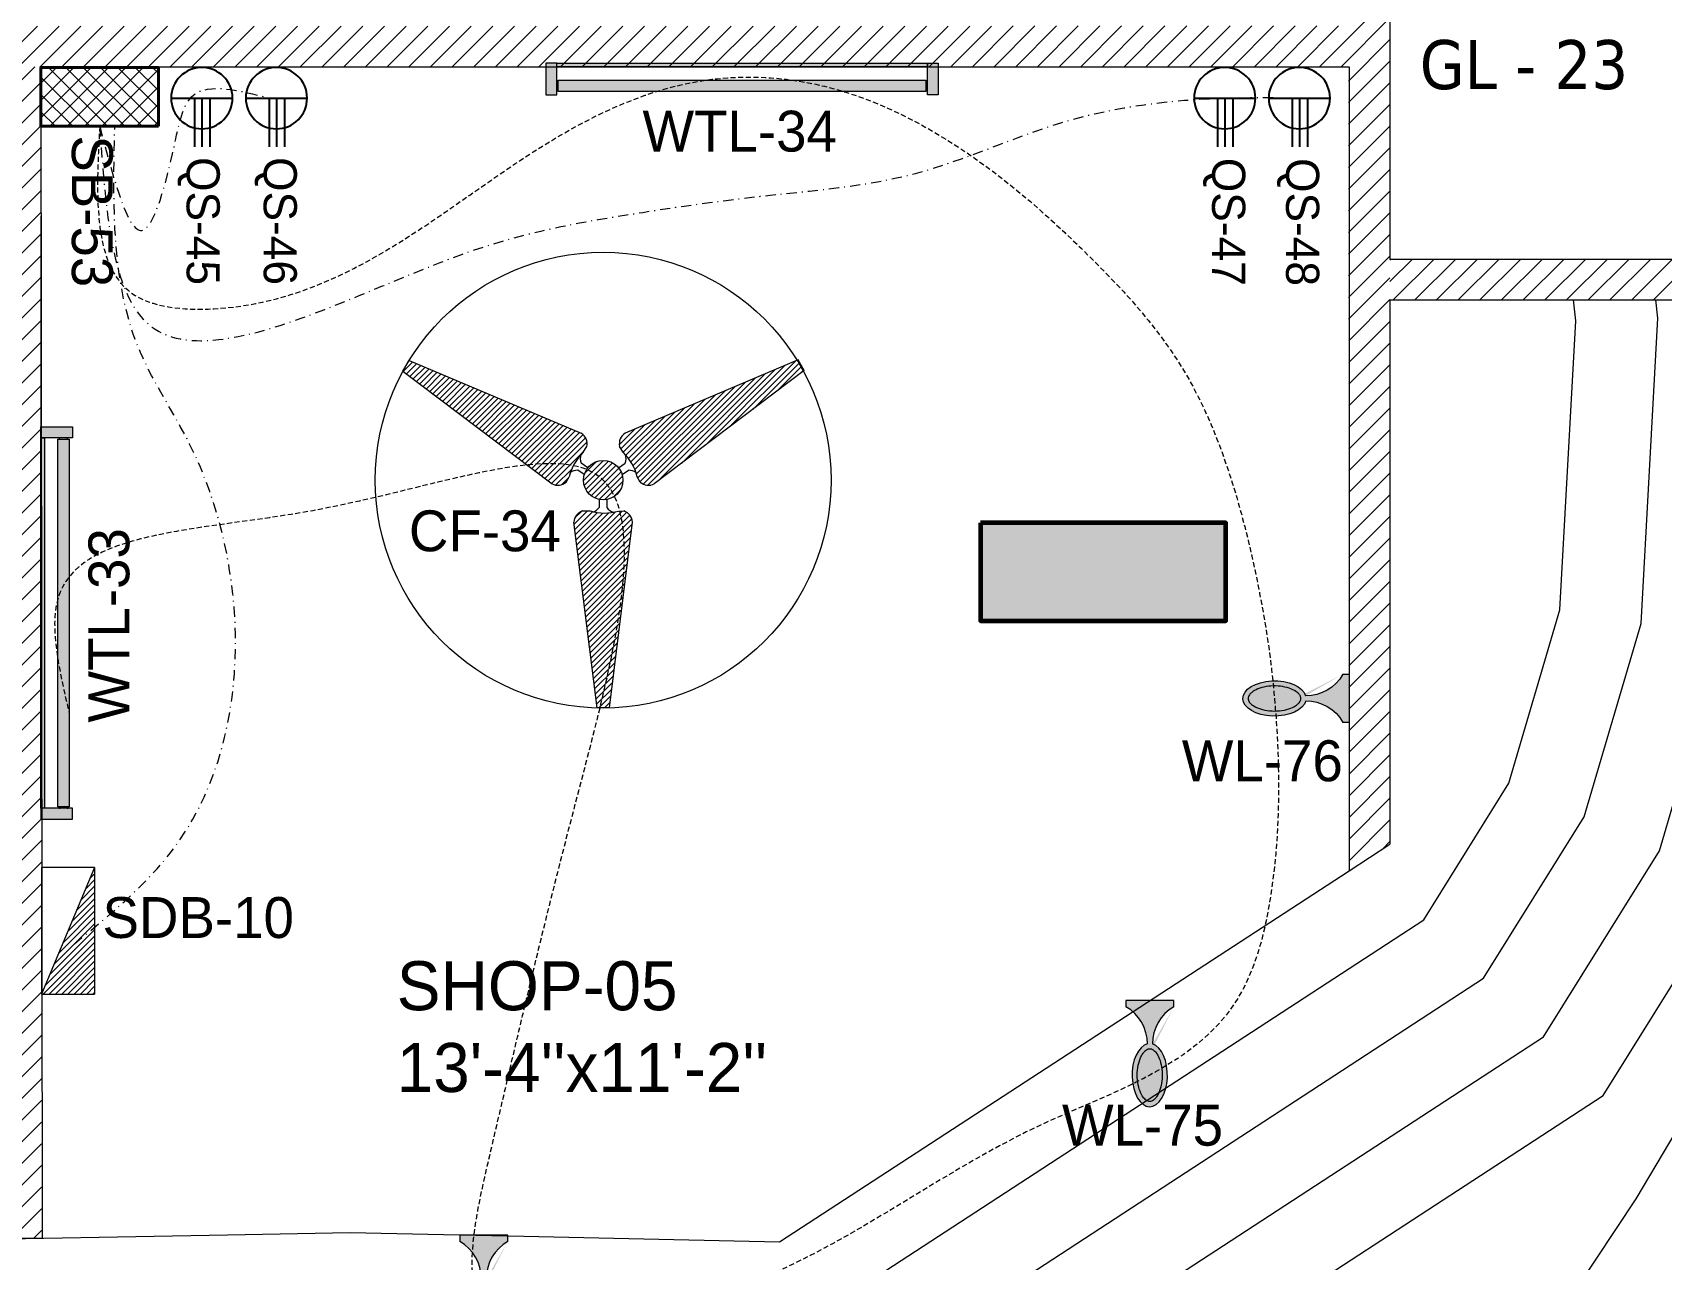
# Model space of a CAD drawing. Header units: inches. Extents: x 109699 to 44449955, y -10987 to 15824140.
# Drawn here: x 191452.6 to 191651.8, y -3999.9 to -3849.8 of the extents above; entities that cross this region are included whole.
import ezdxf

# ---------------------------------------------------------------- set-up
doc = ezdxf.new("R2010")
doc.units = ezdxf.units.IN
doc.header["$LTSCALE"] = 5
doc.header["$MEASUREMENT"] = 0
doc.linetypes.add('DASHDOT', pattern=[1, 0.5, -0.25, 0, -0.25])
doc.linetypes.add('DASHED2', pattern=[0.375, 0.25, -0.125])
doc.layers.get('0').update_dxf_attribs({"color": 123})
for name, color, linetype, lineweight in [('@NORMAL', 7, 'Continuous', 5), ('cloumn', 253, 'Continuous', 60), ('collum', 8, 'Continuous', 70), ('E-CF-Ceiling-Fan', 30, 'Continuous', 13), ('E-Con-Point', 5, 'DASHED2', 13), ('E-QS-Socket-15A', 1, 'Continuous', 9), ('E-SB-Switch-Board', 106, 'Continuous', 18), ('E-Sub-Distrubtion board', 3, 'Continuous', 13), ('E-WL-Wall-Light', 232, 'Continuous', 15), ('E-WTL-Wall-Tube-Light', 6, 'Continuous', 15), ('GL', 7, 'Continuous', 5), ('ha', 252, 'Continuous', 5), ('HATCH2', 253, 'Continuous', 15), ('SB', 1, 'DASHDOT', 20), ('STAIR', 8, 'Continuous', 13), ('WALL-1', 8, 'Continuous', 9)]:
    doc.layers.add(name, color=color, linetype=linetype, lineweight=lineweight)
doc.layers.add('T', color=8, linetype='Continuous')
doc.styles.add('MtXpl_Tahoma', font='tahoma.ttf')
doc.styles.get("Standard").update_dxf_attribs({"font": 'times.ttf'})
doc.styles.add('Swiss_L', font='swisscl.ttf')

# ---------------------------------------------------------------- blocks, each defined once
blk = doc.blocks.new('coloumn-01')
at = {"layer": 'ha'}
h = blk.add_hatch(dxfattribs=at)
h.set_pattern_fill('AR-CONC', color=256, scale=0.5)
h.set_pattern_definition([(49.99999999999999, (0, 0), (3.586300913003767, -0.3137606749129755), [0.375, -4.125]), (355, (0, 0), (-0.693756668065, 3.760960668500059), [0.3, -3.3]), (100.45144446, (0.298858405, -0.02614672), (2.89254423363556, 3.447199954843147), [0.3187009599999999, -3.505710559999999]), (46.18420000000001, (0, 1), (5.336206653357862, -0.8275964039653827), [0.5625, -6.1875]), (96.63563549, (0.444683725, 0.931033465), (4.673309728371142, 4.870593003872752), [0.47805171, -5.258568799999999]), (351.1841639899999, (0, 1), (4.673309725273866, 4.870593001349951), [0.45, -4.950000005]), (21, (0.5, 0.75), (2.984535260592308, -2.013094453326694), [0.375, -4.125]), (326.0000000000001, (0.5, 0.75), (1.216576659607909, 3.625750225234265), [0.3, -3.3]), (71.45144474, (0.74871127, 0.58224213), (4.201111883649856, 1.612655764031769), [0.31870095, -3.50571056]), (37.50000000000001, (0, 0), (0.06079927658645334, 1.664469269156557), [0, -3.26, 0, -3.35, 0, -3.3125]), (7.499999999999999, (0, 0), (1.315347687210743, 1.972058559411801), [0, -1.91, 0, -3.185, 0, -1.2625]), (327.5, (-1.115, 0), (2.669112180862045, -0.1127743586718988), [0, -1.25, 0, -3.9, 0, -5.175]), (317.5, (-1.615, 0), (2.915930846711931, 0.5005249116615886), [0, -1.625, 0, -2.59, 0, -3.675])])
h.paths.add_polyline_path([(32128.44739975178, -2546319.049243456), (32092.44739975178, -2546319.049243456), (32092.44739975178, -2546331.049243456), (32128.44739975178, -2546331.049243456)])
h.paths.add_polyline_path([(32128.44739975189, -2546617.132962178), (32098.44739975189, -2546617.132962178), (32098.44739975189, -2546629.132962178), (32128.44739975189, -2546629.132962178)])
h.paths.add_polyline_path([(31978.51966727065, -2546605.132962178), (31966.51966727065, -2546605.132962178), (31966.51966727065, -2546635.132962178), (31978.51966727065, -2546635.132962178)])
h.paths.add_polyline_path([(31821.20333333506, -2546605.132962178), (31809.20333333506, -2546605.132962178), (31809.20333333506, -2546635.132962178), (31821.20333333506, -2546635.132962178)])
h.paths.add_polyline_path([(31689.20328743063, -2546611.133238418), (31677.20328743063, -2546611.133238418), (31677.20328743063, -2546635.133238418), (31689.20328743063, -2546635.133238418)])
h.paths.add_polyline_path([(31417.20347832461, -2546611.132962178), (31405.20347832461, -2546611.132962178), (31405.20347832461, -2546635.132962178), (31417.20347832461, -2546635.132962178)])
h.paths.add_polyline_path([(31435.20347912709, -2546415.348983645), (31405.20347912709, -2546415.348983645), (31405.20347912709, -2546427.348983645), (31435.20347912709, -2546427.348983645)])
h.paths.add_polyline_path([(31633.74647668525, -2546415.348983645), (31603.74647668525, -2546415.348983645), (31603.74647668525, -2546427.348983645), (31633.74647668525, -2546427.348983645)])
h.paths.add_polyline_path([(31821.20245073218, -2546319.049243455), (31809.20245073218, -2546319.049243455), (31809.20245073218, -2546349.049243455), (31821.20245073218, -2546349.049243455)])
h.paths.add_polyline_path([(31996.51966727068, -2546319.049243455), (31966.51966727068, -2546319.049243455), (31966.51966727068, -2546331.049243455), (31996.51966727068, -2546331.049243455)])
h.paths.add_polyline_path([(31581.74648750067, -2546291.049243452), (31541.74648750067, -2546291.049243452), (31541.74648750067, -2546301.049243452), (31581.74648750067, -2546301.049243452)])
h.paths.add_polyline_path([(31485.74647668505, -2546261.049243452), (31475.74647668505, -2546261.049243452), (31475.74647668505, -2546301.049243452), (31485.74647668505, -2546301.049243452)])
h.paths.add_polyline_path([(31581.74648750064, -2546206.049278549), (31521.74648750064, -2546206.049278549), (31521.74648750064, -2546216.049243455), (31581.74648750064, -2546216.049243455)])
h.paths.add_polyline_path([(31435.20347595899, -2546206.049243455), (31405.20347595899, -2546206.049243455), (31405.20347595899, -2546218.049243455), (31435.20347595899, -2546218.049243455)])
h.paths.add_polyline_path([(31435.20347912709, -2546094.049243455), (31405.20347912709, -2546094.049243455), (31405.20347912709, -2546106.049243455), (31435.20347912709, -2546106.049243455)])
h.paths.add_polyline_path([(31583.74647668522, -2546094.049243455), (31547.74647668522, -2546094.049243455), (31547.74647668522, -2546106.049243455), (31583.74647668522, -2546106.049243455)])
h.paths.add_polyline_path([(31775.41359277777, -2546094.049243455), (31763.41359277777, -2546094.049243455), (31763.41359277777, -2546124.049243455), (31775.41359277777, -2546124.049243455)])
h.paths.add_polyline_path([(32059.80123907101, -2546094.049243455), (32047.80123907101, -2546094.049243455), (32047.80123907101, -2546124.049243455), (32059.80123907101, -2546124.049243455)])
h.paths.add_polyline_path([(32058.06771510976, -2545913.633020405), (32028.06771510976, -2545913.633020405), (32028.06771510976, -2545925.633020405), (32058.06771510976, -2545925.633020405)])
h.paths.add_polyline_path([(32048.06771510973, -2545722.712815279), (32036.06771510973, -2545722.712815279), (32036.06771510973, -2545746.712815279), (32048.06771510973, -2545746.712815279)])
h.paths.add_polyline_path([(31799.41359277774, -2545913.633020405), (31763.41359277774, -2545913.633020405), (31763.41359277774, -2545925.633020405), (31799.41359277774, -2545925.633020405)])
h.paths.add_polyline_path([(31591.53986684192, -2545945.049243456), (31561.31223659915, -2545945.049243456), (31561.31223659915, -2545957.049243456), (31591.53986684192, -2545957.049243456)])
h.paths.add_polyline_path([(31435.20347912709, -2545945.049243456), (31405.20347912709, -2545945.049243456), (31405.20347912709, -2545957.049243456), (31435.20347912709, -2545957.049243456)])
h.paths.add_polyline_path([(31429.2035252499, -2545715.383477275), (31405.2035252499, -2545715.383477275), (31405.2035252499, -2545727.383477275), (31429.2035252499, -2545727.383477275)])
h.paths.add_polyline_path([(31605.53986684192, -2545715.383237123), (31581.53986684192, -2545715.383237123), (31581.53986684192, -2545727.383237123), (31605.53986684192, -2545727.383237123)])
h.paths.add_polyline_path([(31775.41359277774, -2545711.610186095), (31763.41359277774, -2545711.610186095), (31763.41359277774, -2545735.610186095), (31775.41359277774, -2545735.610186095)])
at = {"layer": 'cloumn', "elevation": -17.08928691961916}
blk.add_lwpolyline([(32098.44739975189, -2546617.132962178), (32098.44739975189, -2546629.132962178), (32128.44739975189, -2546629.132962178), (32128.44739975189, -2546617.132962178)], close=True, dxfattribs=at)
blk = doc.blocks.new('1')
at = {"layer": 'E-CF-Ceiling-Fan', "linetype": 'ByBlock', "ltscale": 0.5}
h = blk.add_hatch(dxfattribs=at)
h.set_pattern_fill('ANSI31', color=256, scale=10)
h.set_pattern_definition([(45, (0, 0), (-0.8838834764831843, 0.8838834764831844), [])])
edge = h.paths.add_edge_path()
edge.add_line((209066.544903523, -13067.11685315647), (209064.6438415694, -13070.41407147769))
edge.add_line((209064.6438415694, -13070.41407147769), (209110.249472843, -13104.88204089217))
edge.add_ellipse((209112.0161950886, -13101.65334947437), major_axis=(2.602475337466696, 2.602475337466696), ratio=0.9999999999999906, start_angle=196.3127629962977, end_angle=268.2872464290007)
edge.add_line((209114.5397230216, -13104.33244681023), (209115.4849750511, -13102.69748638713))
edge.add_ellipse((209130.2442591997, -13106.24386666673), major_axis=(10.7334356491749, 10.7334356491749), ratio=0.9999999999981393, start_angle=88.44228272541869, end_angle=121.48902709430789, ccw=False)
edge.add_line((209119.806567247, -13095.22262044099), (209120.8528262952, -13093.41295266685))
edge.add_ellipse((209117.2719126632, -13092.56276837834), major_axis=(2.602475337466932, 2.602475337466932), ratio=0.9999999999995292, start_angle=301.6440633906456, end_angle=373.6185468234727)
edge.add_line((209119.1884486464, -13089.4206917419), (209066.544903523, -13067.11685315647))
edge = h.paths.add_edge_path()
edge.add_ellipse((209131.089283705, -13116.74145270932), major_axis=(2.633110768784475, 2.633110768784475), ratio=0.9999999999997597, start_angle=316.8297377331859, end_angle=387.8389618723904)
edge.add_line((209132.1880164829, -13113.18345735742), (209130.5488454061, -13113.22495130345))
edge.add_ellipse((209126.3035237661, -13098.2962790596), major_axis=(-10.97469841933177, 10.97469841933177), ratio=0.9999999999999191, start_angle=145.1951729281282, end_angle=150.8743574177565, ccw=False)
edge.add_ellipse((209126.3035237661, -13098.2962790596), major_axis=(-10.97469841933177, 10.97469841933177), ratio=0.9999999999999191, start_angle=122.4336804261327, end_angle=145.1951729281282, ccw=False)
edge.add_ellipse((209126.3035237661, -13098.2962790596), major_axis=(-10.97469841933177, 10.97469841933177), ratio=0.9999999999999191, start_angle=118.5749297277244, end_angle=122.4336804261327, ccw=False)
edge.add_line((209121.9149097344, -13113.18345735741), (209119.5749032555, -13113.18345735741))
edge.add_ellipse((209120.6314155011, -13116.70924926331), major_axis=(2.602635845509655, 2.602635845509654), ratio=0.9999999999987026, start_angle=61.6809744807266, end_angle=133.6503259141647)
edge.add_line((209116.9517537436, -13116.62255417043), (209123.9933819142, -13173.42733947012))
edge.add_line((209123.9933819142, -13173.42733947012), (209127.784032512, -13173.43690240765))
edge.add_line((209127.784032512, -13173.43690240765), (209134.8111659948, -13116.62255417052))
h.paths.add_polyline_path([(209119.8508739552, -13103.74154532349, 1), (209131.9120457831, -13103.74154532349, 1)])
edge = h.paths.add_edge_path()
edge.add_line((209187.3717421067, -13070.20410122277), (209185.4890127634, -13066.97304093389))
edge.add_line((209185.4890127634, -13066.97304093389), (209132.574471092, -13089.4206917419))
edge.add_ellipse((209134.4910070752, -13092.56276837834), major_axis=(-2.602475337469112, 2.602475337469112), ratio=0.9999999999994945, start_angle=-13.61854682341294, end_angle=58.35593660933898)
edge.add_line((209130.9100934432, -13093.41295266685), (209131.9563524914, -13095.22262044099))
edge.add_ellipse((209121.5186605386, -13106.24386666673), major_axis=(10.73343564915542, 10.73343564915542), ratio=0.999999999999095, start_angle=328.5109729056215, end_angle=361.55771727458557, ccw=False)
edge.add_line((209136.2779446873, -13102.69748638713), (209137.2231967167, -13104.33244681019))
edge.add_ellipse((209139.7467246498, -13101.65334947437), major_axis=(-2.602475337469201, 2.602475337469201), ratio=0.9999999999990601, start_angle=91.71275357099776, end_angle=163.2982999863874)
edge.add_line((209141.4914892536, -13104.89395933078), (209187.3717421067, -13070.20410122277))
at = {"layer": 'E-CF-Ceiling-Fan', "ltscale": 10}
for p, q in [((209064.6438415694, -13070.41407147769), (209066.544903523, -13067.11685315647)), ((209066.544903523, -13067.11685315647), (209119.1884486464, -13089.42069174189)), ((209185.4947354289, -13066.97061323832), (209132.574471092, -13089.42069174189)), ((209187.3717421067, -13070.20410122277), (209185.4890127634, -13066.97304093388)), ((209064.6438415694, -13070.41407147769), (209110.249472843, -13104.88204089212)), ((209187.3717421067, -13070.20410122277), (209141.4914892536, -13104.8939593308)), ((209119.8065672471, -13095.2226204409), (209120.8528262952, -13093.41295266684)), ((209131.9563524913, -13095.2226204409), (209130.9100934432, -13093.41295266684)), ((209120.0894197592, -13102.06218894969), (209118.0923406337, -13100.70875594979)), ((209121.1873655701, -13099.95559165538), (209119.1343670181, -13098.56426171081)), ((209130.5755541683, -13099.95559165538), (209132.6285527202, -13098.56426171081)), ((209131.6734999792, -13102.06218894969), (209133.6705791047, -13100.70875594979)), ((209114.5397230216, -13104.33244681025), (209115.484975051, -13102.69748638717)), ((209137.2231967167, -13104.33244681025), (209136.2779446873, -13102.69748638717)), ((209124.6292368371, -13109.64068966342), (209124.6292368371, -13112.08558296959)), ((209126.9897148455, -13109.6694233058), (209126.9897148455, -13112.08558296959)), ((209123.9933819142, -13173.42733947012), (209116.9517537436, -13116.62255417042)), ((209119.5749032554, -13113.18345735741), (209121.9149097344, -13113.18345735741)), ((209127.784032512, -13173.43690240765), (209134.8111659948, -13116.62255417039)), ((209130.5488454059, -13113.22495130345), (209132.1880164829, -13113.18345735741)), ((209127.784032512, -13173.43690240765), (209123.9933819142, -13173.42733947012))]:
    blk.add_line(p, q, dxfattribs=at)
for radius in [69.69809221428028, 6.030585913961706]:
    blk.add_circle((209125.8814598692, -13103.74154532349), radius, dxfattribs=at)
for centre, major_axis, ratio, start_param, end_param in [((209117.2719126632, -13092.56276837834), (2.602475337466931, 2.602475337466931), 0.9999999999995293, 5.264682075261256, 6.520873788586199), ((209134.4910070752, -13092.56276837834), (-2.602475337469112, 2.602475337469112), 0.9999999999994945, -0.2376884814055706, 1.018503231918061), ((209130.2442591997, -13106.24386666673), (10.7334356491749, 10.7334356491749), 0.9999999999981393, 1.543609031538261, 2.120383527840273), ((209122.7572162564, -13097.18760929776), (-2.740456939066795, 2.740456939066795), 0.9999999999999716, 0.4622372466417044, 1.148537865656782), ((209121.5186605386, -13106.24386666673), (10.73343564915542, 10.73343564915542), 0.999999999999095, 5.733598106132978, 6.310372602436297), ((209129.0057034835, -13097.18760929378), (-2.740456939069299, 2.740456939069299), 0.9999999999990347, 3.56385111362636, 4.25015173105463), ((209118.1560665238, -13104.58382336606), (2.740456939070688, 2.740456939070688), 0.9999999999982624, 0.801841786050358, 1.428905426830904), ((209133.6068532084, -13104.58382336598), (-2.740456939075534, 2.740456939075535), 0.999999999998016, -1.428905429243861, -0.8018417876198008), ((209112.0161950886, -13101.65334947437), (2.602475337466696, 2.602475337466696), 0.9999999999999905, 3.426304077972683, 4.682495791295461), ((209139.7467246498, -13101.65334947437), (-2.602475337469201, 2.602475337469201), 0.9999999999990602, 1.600689515884098, 2.85688122920773), ((209121.4571744064, -13109.85887499457), (-2.740456939059593, 2.740456939059593), 0.9999999999952948, 2.745104486731238, 3.314940694839574), ((209130.1617772753, -13109.85887499338), (2.740456939059473, 2.740456939059473), 0.9999999999984862, 2.968244612714574, 3.636223092052213), ((209120.6314155011, -13116.70924926331), (2.602635845509655, 2.602635845509654), 0.9999999999987026, 1.076536090527279, 2.332638233565674), ((209126.3035237661, -13098.2962790596), (-10.97469841933177, 10.97469841933177), 0.999999999999919, 2.069522934069694, 2.63325429377058), ((209131.089283705, -13116.74145270932), (2.633110768784475, 2.633110768784475), 0.9999999999997595, 5.52972209167421, 6.769066852189965)]:
    blk.add_ellipse(centre, major_axis=major_axis, ratio=ratio, start_param=start_param, end_param=end_param, dxfattribs=at)
blk = doc.blocks.new('A$C63C712C3')
at = {"linetype": 'ByBlock', "ltscale": 0.5}
h = blk.add_hatch(color=256, dxfattribs=at)
h.dxf.hatch_style = 1
h.paths.add_polyline_path([(35.45815903441689, 102.6004051111813), (7.051254215184599e-05, 102.6004051111813), (7.051254215184599e-05, -1.4210854715202e-14), (35.45815903441689, 0)])
h.paths.add_polyline_path([(1235.458159034402, 102.6004051111813), (35.45815903441689, 102.6004051111813), (35.45815903441689, 90.19858873463818), (1235.458159034402, 90.19858873463818)])
h.paths.add_polyline_path([(1270.916247556277, 102.6004051111813), (1235.458159034402, 102.6004051111813), (1235.458159034402, -1.4210854715202e-14), (1270.916247556277, 0)])
h = blk.add_hatch(color=256, dxfattribs=at)
h.dxf.hatch_style = 1
h.set_gradient(color1=(255, 255, 0), rotation=269, name='CYLINDER')
h.paths.add_polyline_path([(1230.609335631336, 47.55507706388016), (39.80634735536296, 47.55507706388016), (39.80634735536296, 10.14120857274975), (1230.609335631336, 10.14120857274975)])
at = {"ltscale": 2}
for p, q in [((39.80314903250837, 42.02165198561852), (33.8373914979602, 42.02165198561852)), ((39.80314903250837, 15.93327464433969), (33.8373914979602, 15.93327464433969)), ((1230.612533954176, 42.02165198561852), (1236.578291488724, 42.02165198561852)), ((1230.612533954176, 15.93327464433969), (1236.578291488724, 15.93327464433969))]:
    blk.add_line(p, q, dxfattribs=at)
for points in [[(35.45815903441689, 102.6004051111813), (7.051254215184599e-05, 102.6004051111813), (7.051254215184599e-05, 0), (35.45815903441689, 0)], [(35.45815903441689, 102.6004051111813), (1235.458159034402, 102.6004051111813), (1235.458159034402, 90.19858873463818), (35.45815903441689, 90.19858873463818)], [(1235.458159034402, 102.6004051111813), (1270.916247556277, 102.6004051111813), (1270.916247556277, 0), (1235.458159034402, 0)], [(39.80634735536296, 47.55507706388016), (1230.609335631336, 47.55507706388016), (1230.609335631336, 10.14120857274975), (39.80634735536296, 10.14120857274975)]]:
    blk.add_lwpolyline(points, close=True, dxfattribs=at)
blk = doc.blocks.new('A$C4DCB0E22')
h = blk.add_hatch()
h.set_pattern_fill('ANSI37', color=256, scale=15, angle=90.05046403147966, style=0)
h.set_pattern_definition([(135.0504640314797, (0, 0), (-1.324656962164393, -1.326992438783809), []), (225.0504640314796, (0, 0), (1.326992438783809, -1.324656962164393), [])])
h.paths.add_polyline_path([(0.0158499618895469, -4.176303718850249e-06), (-3.779117417224143e-06, 17.9999888419976), (8.999992730033242, 18.00791571250107), (9.015846471040199, 0.007922694199763214)])
at = {"lineweight": 40}
for p, q in [((-3.779117417224143e-06, 17.9999888419976), (8.999992730033242, 18.00791571250107)), ((0.0158499618895469, -4.176303718850249e-06), (-3.779117417224143e-06, 17.9999888419976)), ((9.015846471040199, 0.007922694199763214), (8.999992730033242, 18.00791571250107)), ((0.0158499618895469, -4.176303718850249e-06), (9.015846471040199, 0.007922694199763214))]:
    blk.add_line(p, q, dxfattribs=at)
blk = doc.blocks.new('E-W-LIGHT')
at = {"linetype": 'ByBlock', "ltscale": 0.5}
h = blk.add_hatch(color=256, dxfattribs=at)
h.dxf.hatch_style = 1
h.set_gradient(color1=(255, 255, 255), color2=(255, 255, 0), name='CYLINDER')
edge = h.paths.add_edge_path()
edge.add_spline(control_points=[(-96.71110423948552, 1.235367220396483), (-96.8976251288622, 1.235367220396483), (-97.08530367817384, 1.204590695443009), (-97.49532330615068, 1.060408411101338), (-97.71769888777162, 0.9452617532663472), (-98.18859363857634, 0.6007580769133996), (-98.4360601757027, 0.3712016227401077), (-98.9274233233457, -0.2076466389563343), (-99.17095937526851, -0.5565722783421756), (-99.79256403547286, -1.649000525487912), (-100.1403411294208, -2.496475964584042), (-100.6655547252501, -4.389078901701514), (-100.8435119435345, -5.433326140728264), (-100.996858843053, -7.577941591604359), (-100.9723680002039, -8.677864733885961), (-100.7253955626443, -10.7881619923927), (-100.5027117058065, -11.79805679996582), (-99.90205506231798, -13.59089832466863), (-99.52349327352754, -14.37265162368595), (-98.79708591162027, -15.46144462183512), (-98.46289770719719, -15.83531695936959), (-97.82402795464219, -16.37320808014224), (-97.52292902289115, -16.53708124557815), (-97.0332651008719, -16.69867335386745), (-96.83300356165012, -16.72444707740215), (-96.42760539585558, -16.70413243760904), (-96.21918910161975, -16.65733367471884), (-95.75858057275782, -16.45705756399432), (-95.50712660475898, -16.30138572900886), (-94.98330090317799, -15.85001415615693), (-94.71221849052682, -15.55449414506236), (-94.18744122004225, -14.82684639582039), (-93.93399672563008, -14.39521060388152), (-93.32240182252819, -13.09860869282319), (-93.0057716383552, -12.13470487732181), (-92.57508722519842, -10.03980369670334), (-92.46055768618565, -8.90959698224412), (-92.45565766659526, -6.646794607945969), (-92.56528275998282, -5.514732191470296), (-92.98715107886524, -3.412587944823316), (-93.29985699109132, -2.443281268231641), (-93.99092435031811, -0.9549615958549695), (-94.34810290115182, -0.3877643056552464), (-95.07582621573985, 0.4836147841888085), (-95.44374809115733, 0.7854262440646148), (-96.01798165069457, 1.105607693885873), (-96.24029005175481, 1.180327462172805), (-96.53763867025813, 1.228459302029147), (-96.62438560181026, 1.235367220396483), (-96.71110423948552, 1.235367220396483)], knot_values=[0, 0, 0, 0, 0.194197829587449, 0.194197829587449, 0.388395659174898, 0.388395659174898, 0.582593488762347, 0.582593488762347, 0.776791318349796, 0.776791318349796, 1.110216687407361, 1.110216687407361, 1.443642056464925, 1.443642056464925, 1.77706742552249, 1.77706742552249, 2.110492794580054, 2.110492794580054, 2.443918163637619, 2.443918163637619, 2.701496175378678, 2.701496175378678, 2.959074187119738, 2.959074187119738, 3.169612053741, 3.169612053741, 3.380149920362263, 3.380149920362263, 3.590687786983526, 3.590687786983526, 3.801225653604789, 3.801225653604789, 4.011763520226051, 4.011763520226051, 4.360140390670959, 4.360140390670959, 4.708517261115867, 4.708517261115867, 5.056894131560775, 5.056894131560775, 5.405271002005684, 5.405271002005684, 5.69307956715584, 5.69307956715584, 5.980888132305996, 5.980888132305996, 6.192897451070847, 6.192897451070847, 6.283185307179586, 6.283185307179586, 6.283185307179586, 6.283185307179586], degree=3, periodic=0)
at = {"layer": 'E-WL-Wall-Light', "linetype": 'ByBlock', "ltscale": 0.5}
h = blk.add_hatch(color=256, dxfattribs=at)
h.dxf.hatch_style = 1
edge = h.paths.add_edge_path()
edge.add_ellipse((-96.71110423948552, -7.740473765769313), major_axis=(0, 10.71660606041263), ratio=0.559300439547623, start_angle=187.7376784571124, end_angle=531.0374031504149)
edge.add_arc((-112.001170541625, -18.46997501720373), 14.35701343791298, -60.53601194170483, 0.5736542653427819, ccw=False)
edge.add_line((-104.9392941575301, -30.97012448799713), (-104.939294157532, -33.06572841662167))
edge.add_line((-104.939294157532, -33.06572841662167), (-88.60969415754215, -33.06572841666017))
edge.add_line((-88.60969415754215, -33.06572841666017), (-88.60969415754002, -30.97012448799946))
edge.add_arc((-81.54781777344922, -18.46997501720374), 14.35701343791298, 179.559619270027, 240.5360119417236, ccw=False)
edge = h.paths.add_edge_path(flags=16)
edge.add_spline(control_points=[(-96.71110423948552, 1.235367220396483), (-96.8976251288622, 1.235367220396483), (-97.08530367817384, 1.204590695443009), (-97.49532330615068, 1.060408411101338), (-97.71769888777162, 0.9452617532663472), (-98.18859363857634, 0.6007580769133996), (-98.4360601757027, 0.3712016227401077), (-98.9274233233457, -0.2076466389563343), (-99.17095937526851, -0.5565722783421756), (-99.79256403547286, -1.649000525487912), (-100.1403411294208, -2.496475964584042), (-100.6655547252501, -4.389078901701514), (-100.8435119435345, -5.433326140728264), (-100.996858843053, -7.577941591604359), (-100.9723680002039, -8.677864733885961), (-100.7253955626443, -10.7881619923927), (-100.5027117058065, -11.79805679996582), (-99.90205506231798, -13.59089832466863), (-99.52349327352754, -14.37265162368595), (-98.79708591162027, -15.46144462183512), (-98.46289770719719, -15.83531695936959), (-97.82402795464219, -16.37320808014224), (-97.52292902289115, -16.53708124557815), (-97.0332651008719, -16.69867335386745), (-96.83300356165012, -16.72444707740215), (-96.42760539585558, -16.70413243760904), (-96.21918910161975, -16.65733367471884), (-95.75858057275782, -16.45705756399432), (-95.50712660475898, -16.30138572900886), (-94.98330090317799, -15.85001415615693), (-94.71221849052682, -15.55449414506236), (-94.18744122004225, -14.82684639582039), (-93.93399672563008, -14.39521060388152), (-93.32240182252819, -13.09860869282319), (-93.0057716383552, -12.13470487732181), (-92.57508722519842, -10.03980369670334), (-92.46055768618565, -8.90959698224412), (-92.45565766659526, -6.646794607945969), (-92.56528275998282, -5.514732191470296), (-92.98715107886524, -3.412587944823316), (-93.29985699109132, -2.443281268231641), (-93.99092435031811, -0.9549615958549695), (-94.34810290115182, -0.3877643056552464), (-95.07582621573985, 0.4836147841888085), (-95.44374809115733, 0.7854262440646148), (-96.01798165069457, 1.105607693885873), (-96.24029005175481, 1.180327462172805), (-96.53763867025813, 1.228459302029147), (-96.62438560181026, 1.235367220396483), (-96.71110423948552, 1.235367220396483)], knot_values=[0, 0, 0, 0, 0.194197829587449, 0.194197829587449, 0.388395659174898, 0.388395659174898, 0.582593488762347, 0.582593488762347, 0.776791318349796, 0.776791318349796, 1.110216687407361, 1.110216687407361, 1.443642056464925, 1.443642056464925, 1.77706742552249, 1.77706742552249, 2.110492794580054, 2.110492794580054, 2.443918163637619, 2.443918163637619, 2.701496175378678, 2.701496175378678, 2.959074187119738, 2.959074187119738, 3.169612053741, 3.169612053741, 3.380149920362263, 3.380149920362263, 3.590687786983526, 3.590687786983526, 3.801225653604789, 3.801225653604789, 4.011763520226051, 4.011763520226051, 4.360140390670959, 4.360140390670959, 4.708517261115867, 4.708517261115867, 5.056894131560775, 5.056894131560775, 5.405271002005684, 5.405271002005684, 5.69307956715584, 5.69307956715584, 5.980888132305996, 5.980888132305996, 6.192897451070847, 6.192897451070847, 6.283185307179586, 6.283185307179586, 6.283185307179586, 6.283185307179586], degree=3, periodic=0)
for p, q in [((-104.9392941575301, -30.97012448799713), (-104.939294157532, -33.06572841662167)), ((-104.939294157532, -33.06572841662167), (-88.60969415754215, -33.06572841666017)), ((-88.60969415754215, -33.06572841666017), (-88.60969415754002, -30.97012448803655))]:
    blk.add_line(p, q)
at = {"linetype": 'ByBlock', "ltscale": 0.5}
for centre, start, end in [((-112.001170541625, -18.46997501720374), 299.4639880582952, 0.5736542653427851), ((-81.54781777344922, -18.46997501720374), 179.4263457346572, 240.5360119417045)]:
    blk.add_arc(centre, 14.35701343791298, start, end, dxfattribs=at)
blk.add_ellipse((-96.71110423948552, -7.740473765769313), major_axis=(0, 10.71660606041263), ratio=0.559300439547623, start_param=3.276640619127039, end_param=9.268351136215248, dxfattribs=at)
blk.add_open_spline([(-96.71110423948552, 1.235367220396483), (-96.8976251288622, 1.235367220396483), (-97.08530367817384, 1.204590695443009), (-97.49532330615068, 1.060408411101338), (-97.71769888777162, 0.9452617532663472), (-98.18859363857634, 0.6007580769133996), (-98.4360601757027, 0.3712016227401077), (-98.9274233233457, -0.2076466389563343), (-99.17095937526851, -0.5565722783421756), (-99.79256403547286, -1.649000525487912), (-100.1403411294208, -2.496475964584042), (-100.6655547252501, -4.389078901701514), (-100.8435119435345, -5.433326140728264), (-100.996858843053, -7.577941591604359), (-100.9723680002039, -8.677864733885961), (-100.7253955626443, -10.7881619923927), (-100.5027117058065, -11.79805679996582), (-99.90205506231798, -13.59089832466863), (-99.52349327352754, -14.37265162368595), (-98.79708591162027, -15.46144462183512), (-98.46289770719719, -15.83531695936959), (-97.82402795464219, -16.37320808014224), (-97.52292902289115, -16.53708124557815), (-97.0332651008719, -16.69867335386745), (-96.83300356165012, -16.72444707740215), (-96.42760539585558, -16.70413243760904), (-96.21918910161975, -16.65733367471884), (-95.75858057275782, -16.45705756399432), (-95.50712660475898, -16.30138572900886), (-94.98330090317799, -15.85001415615693), (-94.71221849052682, -15.55449414506236), (-94.18744122004225, -14.82684639582039), (-93.93399672563008, -14.39521060388152), (-93.32240182252819, -13.09860869282319), (-93.0057716383552, -12.13470487732181), (-92.57508722519842, -10.03980369670334), (-92.46055768618565, -8.90959698224412), (-92.45565766659526, -6.646794607945969), (-92.56528275998282, -5.514732191470296), (-92.98715107886524, -3.412587944823316), (-93.29985699109132, -2.443281268231641), (-93.99092435031811, -0.9549615958549695), (-94.34810290115182, -0.3877643056552464), (-95.07582621573985, 0.4836147841888085), (-95.44374809115733, 0.7854262440646148), (-96.01798165069457, 1.105607693885873), (-96.24029005175481, 1.180327462172805), (-96.53763867025813, 1.228459302029147), (-96.62438560181026, 1.235367220396483), (-96.71110423948552, 1.235367220396483)], degree=3, knots=[0, 0, 0, 0, 0.194197829587449, 0.194197829587449, 0.388395659174898, 0.388395659174898, 0.582593488762347, 0.582593488762347, 0.776791318349796, 0.776791318349796, 1.110216687407361, 1.110216687407361, 1.443642056464925, 1.443642056464925, 1.77706742552249, 1.77706742552249, 2.110492794580054, 2.110492794580054, 2.443918163637619, 2.443918163637619, 2.701496175378678, 2.701496175378678, 2.959074187119738, 2.959074187119738, 3.169612053741, 3.169612053741, 3.380149920362263, 3.380149920362263, 3.590687786983526, 3.590687786983526, 3.801225653604789, 3.801225653604789, 4.011763520226051, 4.011763520226051, 4.360140390670959, 4.360140390670959, 4.708517261115867, 4.708517261115867, 5.056894131560775, 5.056894131560775, 5.405271002005684, 5.405271002005684, 5.69307956715584, 5.69307956715584, 5.980888132305996, 5.980888132305996, 6.192897451070847, 6.192897451070847, 6.283185307179586, 6.283185307179586, 6.283185307179586, 6.283185307179586], dxfattribs=at)
blk = doc.blocks.new('*X78')
at = {"color": 0}
for p, q in [((10774.2938920382, 16968.54929523236), (10788.301575612, 16982.55697880615)), ((10776.06165899117, 16968.54929523236), (10790.67375511737, 16983.16139135856)), ((10768.9905911793, 16968.54929523236), (10779.18445247256, 16978.74315652561)), ((10770.75835813227, 16968.54929523236), (10782.22349351904, 16980.01443061913)), ((10772.52612508523, 16968.54929523236), (10785.26253456552, 16981.28570471264)), ((10777.82942594413, 16968.54929523236), (10790.67375511737, 16981.39362440559)), ((10779.5971928971, 16968.54929523236), (10790.67375511737, 16979.62585745263)), ((10781.36495985007, 16968.54929523236), (10790.67375511737, 16977.85809049966)), ((10761.91952336744, 16968.54929523236), (10767.02828828663, 16973.65806015156)), ((10763.6872903204, 16968.54929523236), (10770.06732933311, 16974.92933424507)), ((10765.45505727337, 16968.54929523236), (10773.1063703796, 16976.20060833858)), ((10767.22282422634, 16968.54929523236), (10776.14541142608, 16977.4718824321)), ((10783.13272680303, 16968.54929523236), (10790.67375511737, 16976.09032354669)), ((10784.900493756, 16968.54929523236), (10790.67375511737, 16974.32255659372)), ((10754.84845555557, 16968.54929523236), (10754.87212410071, 16968.5729637775)), ((10756.61622250854, 16968.54929523236), (10757.91116514719, 16969.84423787101)), ((10758.3839894615, 16968.54929523236), (10760.95020619367, 16971.11551196453)), ((10760.15175641447, 16968.54929523236), (10763.98924724015, 16972.38678605804)), ((10786.66826070897, 16968.54929523236), (10790.67375511737, 16972.55478964076)), ((10788.43602766193, 16968.54929523236), (10790.67375511737, 16970.78702268779)), ((10790.2037946149, 16968.54929523236), (10790.67375511737, 16969.01925573483))]:
    blk.add_line(p, q, dxfattribs=at)
blk = doc.blocks.new('SDB')
for p, q in [((-1.818989403545856e-12, -7.500000000003638), (17.92910589847634, 0)), ((-1.818989403545856e-12, -7.500000000003638), (0, 0)), ((0, 0), (17.92910589847634, 0)), ((17.92910589847634, 0), (17.92910589847634, -7.500000000003638)), ((-1.818989403545856e-12, -7.500000000003638), (17.92910589847634, -7.500000000003638))]:
    blk.add_line(p, q)
at = {"xscale": 0.5, "yscale": 0.5, "zscale": 0.5}
blk.add_blockref('*X78', (-5377.407771660207, -8491.774647616183), dxfattribs=at)
blk = doc.blocks.new('A$C7D2A24B3')
at = {"lineweight": 25}
for p, q in [((9.859886922386067, 11.01563311865903), (9.859886922386067, 3.514223118658265)), ((9.859886922386067, 8.143706464579736), (15.8195753665932, 8.143706464579736)), ((9.859886922386067, 7.268951136147734), (15.8195753665932, 7.268951136147734)), ((9.859886922386067, 6.288951136148171), (15.8195753665932, 6.288951136148171))]:
    blk.add_line(p, q, dxfattribs=at)
blk.add_circle((9.85988692238243, 7.264928118658645), 3.750704999999999, dxfattribs=at)

msp = doc.modelspace()

# ---------------------------------------------------------------- hatches: boundary and pattern name
at = {"layer": 'HATCH2'}
h = msp.add_hatch(dxfattribs=at)
h.set_pattern_fill('ANSI31', color=256, scale=15, angle=-2.544443745170813e-14)
h.set_pattern_definition([(44.99999999999996, (174969.2063975816, 2531125.984210069), (-1.325825214724776, 1.325825214724777), [])])
edge = h.paths.add_edge_path()
edge.add_arc((191605.6891005714, -3659.244557156975), 48.03029903465922, 16.59411456051332, 98.63049367790725)
edge.add_line((191598.4815992929, -3611.758121718003), (191598.481599293, -3621.903486336769))
edge.add_arc((191605.6891005716, -3659.244557156568), 38.03029903447558, 17.165262452572506, 100.924771754527, ccw=False)
edge.add_line((191642.0254338617, -3648.020719680751), (191669.874346897, -3877.517880821882))
edge.add_line((191669.874346897, -3877.517880821882), (191679.9324738269, -3877.517880821882))
edge.add_line((191679.9324738268, -3877.517880821882), (191675.3856284156, -3835.40874693664))
edge.add_line((191675.3856284156, -3835.40874693664), (191664.1941345395, -3744.135978512282))
edge.add_line((191664.1941345395, -3744.135978512282), (191651.7190296487, -3645.527587575189))
h = msp.add_hatch(dxfattribs=at)
h.set_pattern_fill('ANSI31', color=256, scale=15, angle=-2.544443745170813e-14)
h.set_pattern_definition([(44.99999999999996, (170567.0479964292, 2531116.491818015), (-1.325825214724776, 1.325825214724777), [])])
h.paths.add_polyline_path([(191618.5538668082, -3849.023315070013), (191618.5538668083, -3757.283166814412), (191605.2242320193, -3757.283166814412), (191605.2242320194, -3742.255001886098), (191605.2242320138, -3662.283166814412), (191598.4815992894, -3662.283166814412), (191598.4815992894, -3623.699389865904), (191593.4815992894, -3623.699389865904), (191593.4815992894, -3662.283166814412), (191523.2366502697, -3662.283166814412), (191523.2366502697, -3646.699389865904), (191518.2366502697, -3646.699389865904), (191518.2366502697, -3662.283166813946), (191496.5538668081, -3662.283168780899), (191496.5538668081, -3667.258330186645), (191600.2242320193, -3667.283166814412), (191600.2242320193, -3751.283166814412), (191501.5538668081, -3751.283166814412), (191501.5538668081, -3709.283091781943), (191496.5538668081, -3709.283091781943), (191496.5538668081, -3756.258140341661), (191600.2242320192, -3756.283166814412), (191600.2242320193, -3762.283166814412), (191613.5538668082, -3762.283166813946), (191613.5538668082, -3848.999130055125), (191159.2374913135, -3849.023315070013), (191159.2374913135, -3854.023315070013), (191613.4809758331, -3854.023315070013), (191613.5538668082, -3947.919783895186), (191613.5538668082, -3952.349733711386), (191618.5538668082, -3949.089947867664)])
h = msp.add_hatch(dxfattribs=at)
h.set_pattern_fill('ANSI31', color=256, scale=15, angle=-2.544443745170813e-14)
h.set_pattern_definition([(44.99999999999996, (170861.4003048674, 2531087.997230866), (-1.325825214724776, 1.325825214724777), [])])
h.paths.add_polyline_path([(191453.6339643823, -3854.151514674964), (191448.5538619779, -3853.151397061758), (191448.5538716385, -3996.434534318154), (191453.6339738907, -3997.434652600021)])
h = msp.add_hatch(dxfattribs=at)
h.set_pattern_fill('ANSI31', color=256, scale=15, angle=-2.544443745170813e-14)
h.set_pattern_definition([(44.99999999999996, (139084.0799843164, 2531389.256548782), (-1.325825214724776, 1.325825214724777), [])])
h.paths.add_polyline_path([(191679.9324738268, -3877.517880821882), (191618.5538668082, -3877.517880821882), (191618.5538668082, -3882.517880821882), (191680.4723620876, -3882.517880821882)])

# ---------------------------------------------------------------- linework, layer by layer
at = {"layer": 'E-Con-Point', "ltscale": 0.5}
for points in [[(190859.7063620387, -3853.764756593956, 0.2000000000000737), (190865.1171875, -3799.84765625), (190989.1172677304, -3663.324979414321, 0.02353992480693279), (191134.1953125, -3649.296875), (191531.1767466676, -3659.788532685665, 0.5590410111781372)], [(191460.7623057268, -3861.266862541749, 0.09999999999904238), (191465.1171875, -3881.96484375), (191475.42578125, -3883.546875), (191500.5078125, -3873.47265625), (191518.3739907947, -3861.644801163258, 0.02161485347098731), (191534.98046875, -3855.609691383719, 0.099999999999973), (191545.41015625, -3855.609691383719, 0.099999999999973), (191582.765625, -3878.15625), (191594.2578125, -3892.74609375), (191602.890625, -3919.87890625), (191604.4341363228, -3931.269759385122, 11.13097551019603), (191603.9921875, -3955.23046875), (191598.9375, -3969.46484375, 0.3072378954952661), (191589.1799741987, -3977.345311101748, 0.3072378954952661), (191575.734375, -3983.5), (191550.3671875, -3997.98046875), (191534.51953125, -4004.94921875), (191507.7114524378, -4006.061222414978, 0.3072378954952661), (191508.47265625, -3987.16015625), (191519.3515625, -3942.58203125), (191522.3370967438, -3904.55348985922), (191486.828125, -3908.29296875), (191455.632815909, -3919.12109378799, 0.1999999999991431), (191457.0458696026, -3933.121093761488, 0.1999999999991431)]]:
    msp.add_spline(points, degree=3, dxfattribs=at)
at = {"layer": 'SB', "ltscale": 0.5}
for points in [[(191460.7623057268, -3861.266862541749, 0.09999999999904238), (191466.0864998333, -3873.965411750189, 0.02393549979014782), (191469.8541131702, -3863.821016711866, -0.06791219602916775), (191472.2421875, -3857.45703125), (191481.501346363, -3857.820769947823, 0.1867579984297478)], [(191460.7623057268, -3861.266862541749, 0.09999999999904237), (191466.828125, -3885.56640625), (191506.4680418559, -3876.442737459193, -0.0001220483200729322), (191525.1796875, -3872.11328125), (191541.5390625, -3869.83203125), (191560.53515625, -3867.03125), (191578.828125, -3860.6875), (191598.352780959, -3857.820769989198, 0.1867579984297478), (191608.4537579415, -3857.820770464814, 0.1867579984297478)], [(191457.6678162675, -3961.295317475262, 0.1999999999991431), (191470.5625, -3948.5859375), (191471.765625, -3900.140625), (191465.74609375, -3888.9375), (191462.6097806338, -3861.265235352857, 0.09999999999904237)]]:
    msp.add_spline(points, degree=3, dxfattribs=at)
at = {"layer": 'STAIR'}
for p, q in [((191543.9070618611, -3997.756467476333, 0.3072378954952661), (191613.5538668082, -3952.349733711386, 0.3072378954952661)), ((191546.775908347, -4007.823640506065, 0.3072378954952661), (191622.6866995502, -3958.333055996618, 0.3072378954952661)), ((191549.644754833, -4017.890813535827, 0.3072378954952661), (191630.0010195176, -3965.501970721691, 0.3072378954952661)), ((191552.5136013188, -4027.957986565589, 0.3072378954952661), (191637.3153394849, -3972.670885446763, 0.3072378954952661)), ((191555.3824478048, -4038.02515959535, 0.3072378954952661), (191644.6296594523, -3979.839800171836, 0.3072378954952661))]:
    msp.add_line(p, q, dxfattribs=at)
at = {"layer": 'STAIR', "elevation": 0.3072378954952661}
for points in [[(191622.6866995502, -3958.333055996618), (191633.1081784239, -3941.624213216177), (191639.3442793048, -3920.405540733414), (191641.2887493752, -3885.048761804404), (191641.0043496766, -3882.517880821882)], [(191630.0010195175, -3965.501970721691), (191642.3167976757, -3945.755982320572), (191649.2655088218, -3922.112614645439), (191651.3195764488, -3884.762996311116), (191651.0672887384, -3882.517880821882)], [(191637.3153394849, -3972.670885446763), (191651.5254169276, -3949.887751424967), (191659.1867383389, -3923.819688557463), (191661.3504035223, -3884.477230817827), (191661.1302278001, -3882.517880821882)], [(191644.6296594523, -3979.839800171836), (191660.7340361794, -3954.019520528896), (191669.1079678559, -3925.526762469488), (191671.381230596, -3884.191465324073), (191671.1931668619, -3882.517880821882)], [(191137.7262186836, -3991.559194039311), (191169.2954790952, -3992.747221750547), (191199.4677914382, -3993.891860243681), (191230.5390084622, -3995.070603038932), (191265.6920364586, -3996.284360305775), (191302.1844709874, -3997.114824504873), (191344.3515430314, -3998.074427341626), (191376.4245489204, -3998.655316776994), (191402.2711888447, -3998.196156053969), (191440.4331884773, -3997.518215270413), (191476.4021484323, -3996.879233426114), (191491.3877662317, -3996.61301672935), (191502.8239378467, -3996.830861559914), (191512.6446209799, -3997.052122299347), (191521.8157028419, -3997.258747473175), (191530.9902514199, -3997.465450752343), (191543.9070618611, -3997.756467476362)]]:
    msp.add_lwpolyline(points, dxfattribs=at)
at = {"layer": 'WALL-1'}
for p, q in [((191618.5538668082, -3824.262928825619, 0.3846634290582891), (191618.5538668083, -3877.517880821882, 0.3846634290582949)), ((191453.5538737334, -3853.999130055125, 0.2185255425921895), (191613.5538687184, -3853.999130055125, 0.2185255425921895)), ((191613.5538668082, -3853.999130055125, -6.53733537909234), (191613.5538668082, -3863.283166814412, -4.413871240613211)), ((191613.5538668082, -3853.999130055125, -6.537335379098998), (191613.5538668082, -3952.349733711386, 15.95761862360165)), ((191618.5538668082, -3877.517880821882, 0.2021036709499349), (191679.9324738268, -3877.517880821882, 0.2021036709499349)), ((191618.5538668082, -3882.517880821882, 0.3846634290582954), (191618.5538668083, -3949.089947867664, 0.3846634290583028)), ((191618.5538668082, -3882.517880821882, 0.2021036709499349), (191680.4723620876, -3882.517880821882, 0.2021036709499349)), ((191448.7137057848, -3997.282288372391, 0.3072378954952661), (191453.7137057848, -3997.282289041081, 0.3072378954952661))]:
    msp.add_line(p, q, dxfattribs=at)
msp.add_lwpolyline([(191550.6197079707, -2878.818898212447), (191550.6197079707, -2878.818898212447), (191564.6965323065, -2955.263312255314), (191597.1083783125, -3169.871232741329), (191610.633026304, -3277.810349763187), (191630.1619928249, -3449.580448578394), (191644.0653581476, -3585.029801136165), (191664.1941345395, -3744.135978512282), (191675.3856284156, -3835.40874693664), (191680.6246377444, -3883.928132422085), (191678.2503808558, -3927.099831079415), (191669.21977882, -3957.826945758707), (191648.6276926454, -3992.483664249352), (191631.3702762547, -4018.511364481228)], dxfattribs=at)
for points, elevation in [([(191453.5538742685, -3853.999130055125), (191453.7137240203, -3997.282288372391)], 0.1999999999991431), ([(191453.5538718232, -3872.283166814412), (191453.5538668079, -3909.783129182926)], 0.1999999999991431), ([(191613.5538668082, -3952.349733711386), (191618.5538668082, -3949.089947867664)], 0.2872362468484191)]:
    msp.add_lwpolyline(points, dxfattribs=dict(at, elevation=elevation))

# ---------------------------------------------------------------- block references
at = {"layer": '@NORMAL'}
msp.add_blockref('coloumn-01', (159470.0341995389, 2542707.34985359, 17.1892869196193), dxfattribs=at)
at = {"layer": 'collum', "linetype": 'ByBlock', "xscale": 0.4, "yscale": 0.4, "zscale": 0.4}
msp.add_blockref('1', (107871.9845127961, 1336.943128270175), dxfattribs=at)
at = {"layer": 'E-QS-Socket-15A', "xscale": -1, "rotation": 89.99999730209817}
for p in [(191480.5200532919, -3847.960883408901, 0.1867579984297478), (191489.6450532919, -3847.960883408901, 0.1867579984297478), (191605.6177095419, -3847.960883408901, 0.1867579984297478), (191614.7427095419, -3847.960883408901, 0.1867579984297478)]:
    msp.add_blockref('A$C7D2A24B3', p, dxfattribs=at)
at = {"layer": 'E-SB-Switch-Board', "xscale": 0.8002315484918654, "yscale": 0.8002315484918654, "zscale": 0.8002315484918654, "rotation": 89.99999999999999}
msp.add_blockref('A$C4DCB0E22', (191467.9643835277, -3861.273202849437, 0.09999999999904238), dxfattribs=at)
at = {"layer": 'E-Sub-Distrubtion board', "xscale": -0.86425007233629, "yscale": 0.86425007233629, "zscale": 0.86425007233629, "rotation": 90}
msp.add_blockref('SDB', (191453.6631267468, -3951.928842026227, 0.1999999999991431), dxfattribs=at)
at = {"layer": 'E-WL-Wall-Light', "yscale": 0.3601041968213394, "zscale": 0.3601041968213394}
for p, xscale, rotation in [((191601.6467592344, -3966.095833900987, 11.13097551019603), -0.3601041968213394, 90), ((191554.3538965065, -3980.132695162461, 0.3072378954952661), 0.3601041968213394, 180), ((191472.8853779219, -4008.848599503417, 0.3072378954952661), 0.3601041968213394, 180)]:
    msp.add_blockref('E-W-LIGHT', p, dxfattribs=dict(at, xscale=xscale, rotation=rotation))
at = {"layer": 'E-WTL-Wall-Tube-Light', "xscale": 0.03776802766688649, "yscale": 0.03776802766688649, "zscale": 0.03776802766688649}
msp.add_blockref('A$C63C712C3', (191515.3193749305, -3857.405752849969, 0.099999999999973), dxfattribs=at)
at = {"layer": 'E-WTL-Wall-Tube-Light', "xscale": 0.0377680276668865, "yscale": 0.0377680276668865, "zscale": 0.0377680276668865, "rotation": 90.00002321813183}
msp.add_blockref('A$C63C712C3', (191457.4288882828, -3946.037654232534, 0.1999999999991431), dxfattribs=at)

# ---------------------------------------------------------------- texts
at = {"layer": 'E-CF-Ceiling-Fan', "color": 1, "insert": (191498.5819756195, -3908.259166730239), "char_height": 5, "width": 24.08470202641911, "attachment_point": 1}
msp.add_mtext('{\\fCentury Gothic|b0|i0|c0|p34;\\C256;CF-34}', dxfattribs=at)
at = {"layer": 'E-QS-Socket-15A', "color": 1, "char_height": 4.05, "width": 19.50860864139948, "attachment_point": 1, "rotation": 270}
for s, insert in [('{\\fCentury Gothic|b0|i0|c0|p34;\\C256;QS-45}', (191475.4433206247, -3865.035660383219, -0.1288898996630362)), ('{\\fCentury Gothic|b0|i0|c0|p34;\\C256;QS-46}', (191484.8691224322, -3865.035660383219, -0.1288898996630362)), ('{\\fCentury Gothic|b0|i0|c0|p34;\\C256;QS-47}', (191600.8558010297, -3865.125504133219, -0.1288898996630362)), ('{\\fCentury Gothic|b0|i0|c0|p34;\\C256;QS-48}', (191609.8987903371, -3865.156754133219, -0.1288898996630362))]:
    msp.add_mtext(s, dxfattribs=dict(at, insert=insert))
at = {"layer": 'E-SB-Switch-Board', "insert": (191462.3617021439, -3862.37513301411, 0.0841040734950845), "char_height": 5, "width": 24.08470202641911, "attachment_point": 1, "rotation": 270}
msp.add_mtext('{\\fCentury Gothic|b0|i0|c0|p34;SB-53}', dxfattribs=at)
at = {"layer": 'E-Sub-Distrubtion board', "insert": (191484.5203800307, -3955.565546047888, 0.1410971238619041), "char_height": 5, "width": 22.95006753067719, "attachment_point": 3}
msp.add_mtext('{\\fCentury Gothic|b0|i0|c0|p34;SDB-10}', dxfattribs=at)
at = {"layer": 'E-WL-Wall-Light', "char_height": 5, "width": 24.08470202641911, "attachment_point": 1}
for s, insert in [('{\\fCentury Gothic|b0|i0|c0|p34;WL-76}', (191593.0997950721, -3936.388996355152, 11.0898783863333)), ('{\\fCentury Gothic|b0|i0|c0|p34;WL-75}', (191578.4517134459, -3980.9740580187, 0.3072378954952661))]:
    msp.add_mtext(s, dxfattribs=dict(at, insert=insert))
at = {"layer": 'E-WTL-Wall-Tube-Light', "color": 1, "insert": (191527.1467313043, -3859.365322529397, 0.099999999999973), "char_height": 5, "width": 24.08470202641911, "attachment_point": 1}
msp.add_mtext('{\\fCentury Gothic|b0|i0|c0|p34;\\C256;WTL-34}', dxfattribs=at)
at = {"layer": 'E-WTL-Wall-Tube-Light', "color": 1, "insert": (191459.3884531693, -3934.210297064673, 0.1999999999991431), "char_height": 5, "width": 24.08470202641911, "attachment_point": 1, "rotation": 90.00002321813182}
msp.add_mtext('{\\fCentury Gothic|b0|i0|c0|p34;\\C256;WTL-33}', dxfattribs=at)
at = {"layer": 'GL', "color": 7, "style": 'MtXpl_Tahoma'}
msp.add_text('GL - 23', height=6, rotation=359.9999999999999, dxfattribs=at).set_placement((191622.2007263272, -3856.71892561242, 0.3846634290582911))
at = {"layer": 'T', "ltscale": 70, "insert": (191469.6501788617, -3971.451772369552, 0.2072378954951262), "char_height": 6, "width": 91.29481383218199, "attachment_point": 4, "style": 'Swiss_L'}
msp.add_mtext("\\pi27.43998;{\\fCentury Gothic|b0|i0|c0|p34;SHOP-05\\P13'-4''x11'-2''}", dxfattribs=at)

doc.saveas('drawing.dxf')
